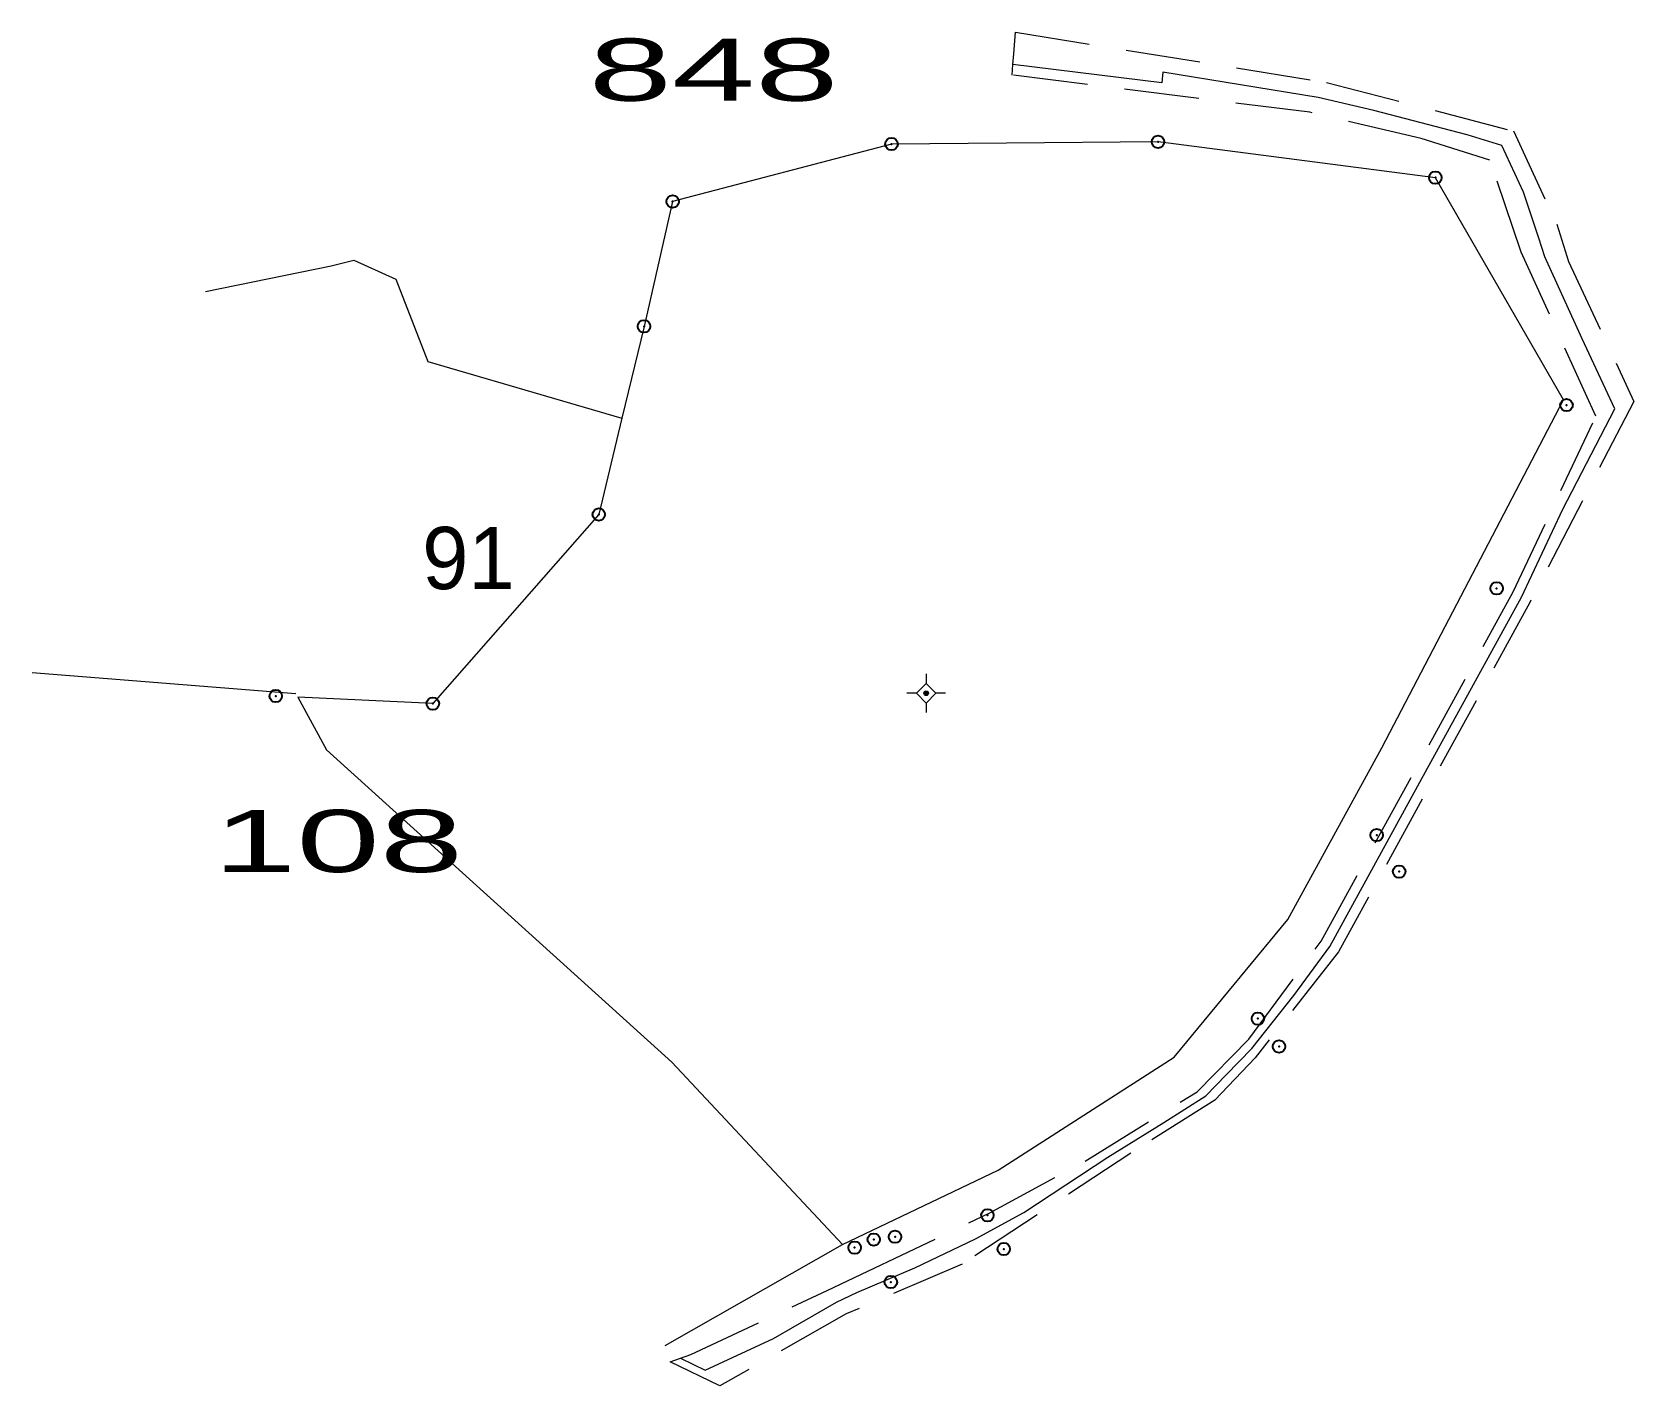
# Model space of a CAD drawing. Header units: metres. Extents: x 549913 to 550016, y 1838787 to 1838874.
import ezdxf
from ezdxf.enums import TextEntityAlignment as Align

# ---------------------------------------------------------------- set-up
doc = ezdxf.new("R2010")
doc.units = ezdxf.units.M
doc.header["$LTSCALE"] = 1.6
doc.header["$PDMODE"] = 32
doc.header["$PDSIZE"] = 0.8
doc.linetypes.add('MEDIUM_DASHED', pattern=[4.5, 3, -1.5])
for name, color, linetype, lineweight in [('10', 7, 'Continuous', 13), ('11', 7, 'Continuous', 13), ('16', 7, 'Continuous', 13), ('22', 7, 'MEDIUM_DASHED', 13)]:
    doc.layers.add(name, color=color, linetype=linetype, lineweight=lineweight)
doc.layers.add('13', color=7, linetype='Continuous')
doc.layers.add('7', color=7, linetype='Continuous')

msp = doc.modelspace()

# ---------------------------------------------------------------- hatches: boundary and pattern name
at = {"layer": '11'}
msp.add_hatch(color=256, dxfattribs=at).paths.add_polyline_path([(549970.43, 1838831.91, 1), (549970.13, 1838831.91, 1)])

# ---------------------------------------------------------------- linework, layer by layer
at = {"layer": '10'}
msp.add_lwpolyline([(550011.26, 1838850.77), (550003.02, 1838865.04), (549985.19, 1838867.35), (549975.44, 1838867.27), (549968.05, 1838867.21), (549953.98, 1838863.52), (549952.14, 1838855.48), (549950.72, 1838849.59), (549949.23, 1838843.4), (549938.56, 1838831.24), (549929.88, 1838831.66), (549931.72, 1838828.28), (549953.92, 1838808.2), (549964.91, 1838796.47), (549974.9, 1838801.26), (549986.23, 1838808.52), (549993.54, 1838817.36), (549999.58, 1838828.4)], close=True, dxfattribs=at)
at = {"layer": '11'}
for p, q in [((549970.28, 1838833.16), (549970.28, 1838832.54)), ((549969.66, 1838831.91), (549969.03, 1838831.91)), ((549970.28, 1838831.28), (549970.28, 1838830.66)), ((549971.53, 1838831.91), (549970.9, 1838831.91))]:
    msp.add_line(p, q, dxfattribs=at)
msp.add_lwpolyline([(549970.28, 1838832.54), (549969.66, 1838831.91), (549970.28, 1838831.28), (549970.9, 1838831.91)], close=True, dxfattribs=at)
msp.add_circle((549970.28, 1838831.91), 0.15, dxfattribs=at)
at = {"layer": '16'}
for p, q in [((549912.79, 1838833.25), (549929.75, 1838831.9)), ((549953.49, 1838789.97), (549964.91, 1838796.47))]:
    msp.add_line(p, q, dxfattribs=at)
msp.add_lwpolyline([(549923.95, 1838857.73), (549932.02, 1838859.38), (549933.48, 1838859.74), (549936.19, 1838858.52), (549938.24, 1838853.24), (549950.72, 1838849.59)], dxfattribs=at)
at = {"layer": '22'}
for points in [[(549975.86, 1838872.33), (549975.92, 1838873.02), (549976.03, 1838874.41), (549996.03, 1838871.16), (550008.05, 1838868.05), (550010.83, 1838862.05), (550011.58, 1838859.65), (550015.79, 1838850.67), (550009.09, 1838837.74), (549996.8, 1838815.28), (549991.43, 1838808.47), (549988.84, 1838805.76), (549983.43, 1838802.34), (549972.59, 1838795.2), (549965.13, 1838792.01), (549957.01, 1838787.38), (549953.81, 1838788.92), (549954.48, 1838789.16)], [(549954.48, 1838789.16), (549955.15, 1838789.4), (549963.92, 1838793.51), (549966.52, 1838794.75), (549974.34, 1838798.49), (549980.5, 1838801.83), (549987.7, 1838806.29), (549991.02, 1838809.67), (549995.68, 1838815.98), (550008.03, 1838838.43), (550013.34, 1838849.72), (550008.53, 1838860.27), (550006.53, 1838866.18), (550002.1, 1838867.57), (549994.95, 1838869.25), (549975.8, 1838871.64), (549975.86, 1838872.33)]]:
    msp.add_lwpolyline(points, dxfattribs=at)
at = {"layer": '22', "linetype": 'Continuous'}
msp.add_lwpolyline([(549954.48, 1838789.16), (549956.08, 1838788.39), (549960.46, 1838790.44), (549964.52, 1838792.76), (549965.82, 1838793.38), (549969.56, 1838794.98), (549973.46, 1838796.84), (549976.55, 1838798.52), (549981.96, 1838802.08), (549985.56, 1838804.32), (549988.27, 1838806.02), (549989.56, 1838807.38), (549991.22, 1838809.07), (549993.91, 1838812.48), (549996.24, 1838815.63), (550002.38, 1838826.86), (550008.56, 1838838.08), (550011.22, 1838843.73), (550014.56, 1838850.2), (550012.46, 1838854.68), (550010.06, 1838859.96), (550009.68, 1838861.16), (550008.68, 1838864.12), (550007.29, 1838867.12), (550005.07, 1838867.81), (549999.06, 1838869.36), (549995.49, 1838870.2), (549985.49, 1838871.83), (549985.43, 1838871.14), (549975.86, 1838872.33)], dxfattribs=at)
at = {"layer": '7'}
for p in [(549968.05, 1838867.21), (549985.19, 1838867.35), (550003.02, 1838865.05), (549953.98, 1838863.52), (549952.14, 1838855.49), (550011.45, 1838850.43), (549949.23, 1838843.4), (550006.96, 1838838.65), (549928.46, 1838831.73), (549938.56, 1838831.24), (549999.25, 1838822.79), (550000.69, 1838820.44), (549991.61, 1838810.99), (549992.97, 1838809.2), (549974.22, 1838798.35), (549968.28, 1838796.97), (549965.68, 1838796.27), (549966.91, 1838796.79), (549975.27, 1838796.18), (549968.01, 1838794.06)]:
    msp.add_point(p, dxfattribs=at)

# ---------------------------------------------------------------- texts
at = {"layer": '13', "width": 1.8}
for s, p in [('848', (549956.61, 1838869.99)), ('108', (549932.47, 1838820.41))]:
    msp.add_text(s, height=4, dxfattribs=at).set_placement(p, align=Align.CENTER)
at = {"layer": '13'}
msp.add_text('91', height=4, dxfattribs=at).set_placement((549940.85, 1838838.6), align=Align.CENTER)

doc.saveas('drawing.dxf')
